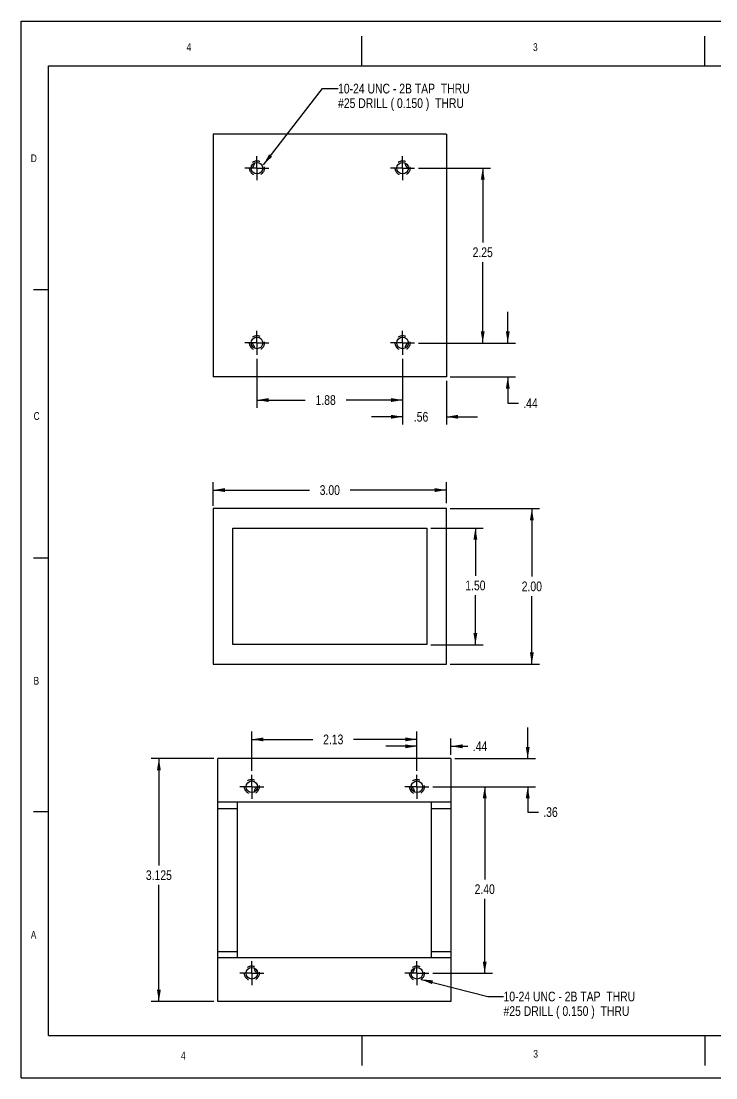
# Model space of a CAD drawing. Header units: inches. Extents: x 0 to 22, y 0 to 17.
# Drawn here: x 0 to 11.18, y 0 to 17 of the extents above; entities that cross this region are included whole.
import ezdxf

# ---------------------------------------------------------------- set-up
doc = ezdxf.new("R2010")
doc.units = ezdxf.units.IN
doc.header["$LTSCALE"] = 1.21
doc.header["$MEASUREMENT"] = 0
doc.linetypes.add('CENTER', pattern=[0.6, 0.375, -0.075, 0.075, -0.075])
doc.linetypes.add('HIDDEN', pattern=[0.2, 0.1, -0.1])
doc.layers.get('0').update_dxf_attribs({"linetype": 'CONTINUOUS'})
doc.layers.add('02___PRT_ALL_AXES', color=7, linetype='CONTINUOUS')
doc.styles.get("Standard").update_dxf_attribs({"font": 'txt', "width": 0.8})
doc.dimstyles.new('DIMSTYLE_1', dxfattribs={"dimtxt": 0.15625, "dimasz": 0.1875, "dimexe": 0.125, "dimexo": 0.0625, "dimgap": 0.078125, "dimtad": 0, "dimtih": 1, "dimtoh": 1, "dimlfac": 0.8, "dimzin": 4, "dimdsep": 46, "dimtxsty": 'STANDARD', "dimblk": '_FILLED', "dimblk1": '_FILLED', "dimblk2": '_FILLED', "dimcen": 0.09, "dimazin": 1, "dimtfac": 1, "dimtofl": 0, "dimtmove": 0, "dimatfit": 3, "dimldrblk": '_FILLED', "dimfxl": 1, "dimtolj": 1, "dimtzin": 4, "dimarcsym": 0})
doc.dimstyles.new('DIMSTYLE_3', dxfattribs={"dimtxt": 0.15625, "dimasz": 0.1875, "dimexe": 0.125, "dimexo": 0.0625, "dimgap": 0.078125, "dimtad": 0, "dimtih": 1, "dimtoh": 1, "dimdec": 3, "dimlfac": 0.8, "dimzin": 4, "dimdsep": 46, "dimtxsty": 'STANDARD', "dimblk": '_FILLED', "dimblk1": '_FILLED', "dimblk2": '_FILLED', "dimcen": 0.09, "dimazin": 1, "dimtfac": 1, "dimtofl": 0, "dimtmove": 0, "dimatfit": 3, "dimldrblk": '_FILLED', "dimfxl": 1, "dimtolj": 1, "dimtzin": 4, "dimarcsym": 0})
doc.dimstyles.get("Standard").update_dxf_attribs({"dimtxt": 0.15625, "dimasz": 0.1875, "dimexe": 0.125, "dimexo": 0.0625, "dimgap": 0.09, "dimtad": 0, "dimtih": 1, "dimtoh": 1, "dimzin": 4, "dimdsep": 46, "dimtxsty": 'STANDARD', "dimblk": '_FILLED', "dimblk1": '_FILLED', "dimblk2": '_FILLED', "dimcen": 0.09, "dimazin": 1, "dimtp": 0.01, "dimtm": 0.01, "dimtfac": 1, "dimtofl": 0, "dimtmove": 0, "dimatfit": 3, "dimldrblk": '_FILLED', "dimfxl": 1, "dimtolj": 1, "dimtzin": 4, "dimarcsym": 0})

# ---------------------------------------------------------------- blocks, each defined once
blk = doc.blocks.new('_FILLED')
at = {"color": 0, "linetype": 'BYBLOCK'}
blk.add_solid([(0, 0), (-1, 0.167), (-1, -0.167)], dxfattribs=at)
blk = doc.blocks.new('*D1')
at = {"color": 7, "linetype": 'CONTINUOUS'}
for p, q in [((6.903, 9.157), (8.341, 9.157)), ((8.216, 9.157), (8.216, 8.063)), ((8.216, 6.657), (8.216, 7.751)), ((6.903, 6.657), (8.341, 6.657))]:
    blk.add_line(p, q, dxfattribs=at)
at = {"color": 7, "linetype": 'CONTINUOUS', "xscale": 0.1875, "yscale": 0.1875, "zscale": 0.1875}
for p, rotation in [((8.216, 9.157), 90), ((8.216, 6.657), 270)]:
    blk.add_blockref('_FILLED', p, dxfattribs=dict(at, rotation=rotation))
at = {"color": 7, "linetype": 'CONTINUOUS', "insert": (8.216, 7.985), "char_height": 0.1562, "width": 0.5, "attachment_point": 2, "line_spacing_factor": 0.9}
blk.add_mtext('2.00', dxfattribs=at)
blk = doc.blocks.new('*D2')
at = {"color": 7, "linetype": 'CONTINUOUS'}
for p, q in [((6.591, 8.844), (7.433, 8.844)), ((7.308, 8.844), (7.308, 8.078)), ((7.308, 6.969), (7.308, 7.766)), ((6.591, 6.969), (7.433, 6.969))]:
    blk.add_line(p, q, dxfattribs=at)
at = {"color": 7, "linetype": 'CONTINUOUS', "xscale": 0.1875, "yscale": 0.1875, "zscale": 0.1875}
for p, rotation in [((7.308, 8.844), 90), ((7.308, 6.969), 270)]:
    blk.add_blockref('_FILLED', p, dxfattribs=dict(at, rotation=rotation))
at = {"color": 7, "linetype": 'CONTINUOUS', "insert": (7.308, 8), "char_height": 0.1562, "width": 0.5, "attachment_point": 2, "line_spacing_factor": 0.9}
blk.add_mtext('1.50', dxfattribs=at)
blk = doc.blocks.new('*D3')
at = {"color": 7, "linetype": 'CONTINUOUS'}
for p, q in [((3.091, 9.2), (3.091, 9.581)), ((6.841, 9.247), (6.841, 9.581)), ((3.091, 9.456), (4.637, 9.456)), ((6.841, 9.456), (5.294, 9.456))]:
    blk.add_line(p, q, dxfattribs=at)
at = {"color": 7, "linetype": 'CONTINUOUS', "xscale": 0.1875, "yscale": 0.1875, "zscale": 0.1875, "rotation": 180}
blk.add_blockref('_FILLED', (3.091, 9.456), dxfattribs=at)
at = {"color": 7, "linetype": 'CONTINUOUS', "xscale": 0.1875, "yscale": 0.1875, "zscale": 0.1875}
blk.add_blockref('_FILLED', (6.841, 9.456), dxfattribs=at)
at = {"color": 7, "linetype": 'CONTINUOUS', "insert": (4.966, 9.534), "char_height": 0.1562, "width": 0.5, "attachment_point": 2, "line_spacing_factor": 0.9}
blk.add_mtext('3.00', dxfattribs=at)
blk = doc.blocks.new('*D7')
at = {"color": 7, "linetype": 'CONTINUOUS'}
for p, q in [((6.393, 14.635), (7.551, 14.635)), ((7.426, 14.635), (7.426, 13.438)), ((7.426, 11.822), (7.426, 13.125)), ((6.393, 11.822), (7.551, 11.822))]:
    blk.add_line(p, q, dxfattribs=at)
at = {"color": 7, "linetype": 'CONTINUOUS', "xscale": 0.1875, "yscale": 0.1875, "zscale": 0.1875}
for p, rotation in [((7.426, 14.635), 90), ((7.426, 11.822), 270)]:
    blk.add_blockref('_FILLED', p, dxfattribs=dict(at, rotation=rotation))
at = {"color": 7, "linetype": 'CONTINUOUS', "insert": (7.426, 13.36), "char_height": 0.1562, "width": 0.5, "attachment_point": 2, "line_spacing_factor": 0.9}
blk.add_mtext('2.25', dxfattribs=at)
blk = doc.blocks.new('*D8')
at = {"color": 7, "linetype": 'CONTINUOUS'}
for p, q in [((3.794, 11.567), (3.794, 10.779)), ((6.137, 11.567), (6.137, 10.779)), ((3.794, 10.904), (4.571, 10.904)), ((6.137, 10.904), (5.227, 10.904))]:
    blk.add_line(p, q, dxfattribs=at)
at = {"color": 7, "linetype": 'CONTINUOUS', "xscale": 0.1875, "yscale": 0.1875, "zscale": 0.1875, "rotation": 180}
blk.add_blockref('_FILLED', (3.794, 10.904), dxfattribs=at)
at = {"color": 7, "linetype": 'CONTINUOUS', "xscale": 0.1875, "yscale": 0.1875, "zscale": 0.1875}
blk.add_blockref('_FILLED', (6.137, 10.904), dxfattribs=at)
at = {"color": 7, "linetype": 'CONTINUOUS', "insert": (4.899, 10.982), "char_height": 0.1562, "width": 0.5, "attachment_point": 2, "line_spacing_factor": 0.9}
blk.add_mtext('1.88', dxfattribs=at)
blk = doc.blocks.new('*D9')
at = {"color": 7, "linetype": 'CONTINUOUS'}
for p, q in [((6.137, 11.567), (6.137, 10.51)), ((6.841, 11.213), (6.841, 10.51)), ((6.137, 10.635), (5.637, 10.635)), ((6.841, 10.635), (7.341, 10.635))]:
    blk.add_line(p, q, dxfattribs=at)
at = {"color": 7, "linetype": 'CONTINUOUS', "xscale": 0.1875, "yscale": 0.1875, "zscale": 0.1875}
blk.add_blockref('_FILLED', (6.137, 10.635), dxfattribs=at)
at = {"color": 7, "linetype": 'CONTINUOUS', "xscale": 0.1875, "yscale": 0.1875, "zscale": 0.1875, "rotation": 180}
blk.add_blockref('_FILLED', (6.841, 10.635), dxfattribs=at)
at = {"color": 7, "linetype": 'CONTINUOUS', "insert": (6.434, 10.713), "char_height": 0.1562, "width": 0.375, "attachment_point": 2, "line_spacing_factor": 0.9}
blk.add_mtext('.56', dxfattribs=at)
blk = doc.blocks.new('*D10')
at = {"color": 7, "linetype": 'CONTINUOUS'}
for p, q in [((7.829, 11.822), (7.829, 12.322)), ((6.393, 11.822), (7.954, 11.822)), ((6.903, 11.276), (7.954, 11.276)), ((7.829, 11.276), (7.829, 10.853)), ((7.829, 10.853), (8.001, 10.853))]:
    blk.add_line(p, q, dxfattribs=at)
at = {"color": 7, "linetype": 'CONTINUOUS', "xscale": 0.1875, "yscale": 0.1875, "zscale": 0.1875}
for p, rotation in [((7.829, 11.822), 270), ((7.829, 11.276), 90)]:
    blk.add_blockref('_FILLED', p, dxfattribs=dict(at, rotation=rotation))
at = {"color": 7, "linetype": 'CONTINUOUS', "insert": (8.079, 10.931), "char_height": 0.1562, "width": 0.375, "attachment_point": 1, "line_spacing_factor": 0.9}
blk.add_mtext('.44', dxfattribs=at)
blk = doc.blocks.new('*D11')
at = {"color": 7, "linetype": 'CONTINUOUS'}
for p, q in [((6.623, 4.683), (7.583, 4.683)), ((7.458, 4.683), (7.458, 3.192)), ((7.458, 1.683), (7.458, 2.88)), ((6.623, 1.683), (7.583, 1.683))]:
    blk.add_line(p, q, dxfattribs=at)
at = {"color": 7, "linetype": 'CONTINUOUS', "xscale": 0.1875, "yscale": 0.1875, "zscale": 0.1875}
for p, rotation in [((7.458, 4.683), 90), ((7.458, 1.683), 270)]:
    blk.add_blockref('_FILLED', p, dxfattribs=dict(at, rotation=rotation))
at = {"color": 7, "linetype": 'CONTINUOUS', "insert": (7.458, 3.114), "char_height": 0.1562, "width": 0.5, "attachment_point": 2, "line_spacing_factor": 0.9}
blk.add_mtext('2.40', dxfattribs=at)
blk = doc.blocks.new('*D12')
at = {"color": 7, "linetype": 'CONTINUOUS'}
for p, q in [((3.711, 4.939), (3.711, 5.57)), ((3.711, 5.445), (4.693, 5.445)), ((6.367, 5.445), (5.349, 5.445)), ((6.367, 4.939), (6.367, 5.57))]:
    blk.add_line(p, q, dxfattribs=at)
at = {"color": 7, "linetype": 'CONTINUOUS', "xscale": 0.1875, "yscale": 0.1875, "zscale": 0.1875, "rotation": 180}
blk.add_blockref('_FILLED', (3.711, 5.445), dxfattribs=at)
at = {"color": 7, "linetype": 'CONTINUOUS', "xscale": 0.1875, "yscale": 0.1875, "zscale": 0.1875}
blk.add_blockref('_FILLED', (6.367, 5.445), dxfattribs=at)
at = {"color": 7, "linetype": 'CONTINUOUS', "insert": (5.021, 5.523), "char_height": 0.1562, "width": 0.5, "attachment_point": 2, "line_spacing_factor": 0.9}
blk.add_mtext('2.13', dxfattribs=at)
blk = doc.blocks.new('*D13')
at = {"color": 7, "linetype": 'CONTINUOUS'}
for p, q in [((6.367, 4.939), (6.367, 5.459)), ((6.914, 5.198), (6.914, 5.459)), ((6.367, 5.334), (5.867, 5.334)), ((6.914, 5.334), (7.189, 5.334))]:
    blk.add_line(p, q, dxfattribs=at)
at = {"color": 7, "linetype": 'CONTINUOUS', "xscale": 0.1875, "yscale": 0.1875, "zscale": 0.1875}
blk.add_blockref('_FILLED', (6.367, 5.334), dxfattribs=at)
at = {"color": 7, "linetype": 'CONTINUOUS', "xscale": 0.1875, "yscale": 0.1875, "zscale": 0.1875, "rotation": 180}
blk.add_blockref('_FILLED', (6.914, 5.334), dxfattribs=at)
at = {"color": 7, "linetype": 'CONTINUOUS', "insert": (7.267, 5.413), "char_height": 0.1562, "width": 0.375, "attachment_point": 1, "line_spacing_factor": 0.9}
blk.add_mtext('.44', dxfattribs=at)
blk = doc.blocks.new('*D14')
at = {"color": 7, "linetype": 'CONTINUOUS'}
for p, q in [((8.15, 5.136), (8.15, 5.636)), ((6.977, 5.136), (8.275, 5.136)), ((6.623, 4.683), (8.275, 4.683)), ((8.15, 4.683), (8.15, 4.276)), ((8.15, 4.276), (8.322, 4.276))]:
    blk.add_line(p, q, dxfattribs=at)
at = {"color": 7, "linetype": 'CONTINUOUS', "xscale": 0.1875, "yscale": 0.1875, "zscale": 0.1875}
for p, rotation in [((8.15, 5.136), 270), ((8.15, 4.683), 90)]:
    blk.add_blockref('_FILLED', p, dxfattribs=dict(at, rotation=rotation))
at = {"color": 7, "linetype": 'CONTINUOUS', "insert": (8.4, 4.354), "char_height": 0.1562, "width": 0.375, "attachment_point": 1, "line_spacing_factor": 0.9}
blk.add_mtext('.36', dxfattribs=at)
blk = doc.blocks.new('*D16')
at = {"color": 7, "linetype": 'CONTINUOUS'}
for p, q in [((3.102, 5.136), (2.091, 5.136)), ((2.216, 5.136), (2.216, 3.417)), ((2.216, 1.23), (2.216, 3.105)), ((3.102, 1.23), (2.091, 1.23))]:
    blk.add_line(p, q, dxfattribs=at)
at = {"color": 7, "linetype": 'CONTINUOUS', "xscale": 0.1875, "yscale": 0.1875, "zscale": 0.1875}
for p, rotation in [((2.216, 5.136), 90), ((2.216, 1.23), 270)]:
    blk.add_blockref('_FILLED', p, dxfattribs=dict(at, rotation=rotation))
at = {"color": 7, "linetype": 'CONTINUOUS', "insert": (2.216, 3.339), "char_height": 0.1562, "width": 0.625, "attachment_point": 2, "line_spacing_factor": 0.9}
blk.add_mtext('3.125', dxfattribs=at)

msp = doc.modelspace()

# ---------------------------------------------------------------- linework, layer by layer
at = {"color": 7, "linetype": 'CONTINUOUS'}
for p, q in [((0, 0), (0, 17)), ((0, 17), (22, 17)), ((5.48, 16.28), (5.48, 16.76)), ((11, 16.28), (11, 16.76)), ((0.44, 0.68), (0.44, 16.28)), ((0.44, 16.28), (21.56, 16.28)), ((3.0906, 15.1818), (3.0906, 11.2756)), ((6.8406, 15.1818), (3.0906, 15.1818)), ((6.8406, 15.1818), (6.8406, 11.2756)), ((0.44, 12.68), (0.2, 12.68)), ((6.8406, 11.2756), (3.0906, 11.2756)), ((3.0906, 9.157), (3.0906, 6.657)), ((6.8406, 9.157), (3.0906, 9.157)), ((6.8406, 6.657), (6.8406, 9.157)), ((3.4031, 6.9695), (3.4031, 8.8445)), ((3.4031, 8.8445), (6.5281, 8.8445)), ((6.5281, 8.8445), (6.5281, 6.9695)), ((0.44, 8.36), (0.2, 8.36)), ((6.5281, 6.9695), (3.4031, 6.9695)), ((3.0906, 6.657), (6.8406, 6.657)), ((3.1643, 1.2297), (3.1643, 5.136)), ((6.9143, 5.136), (3.1643, 5.136)), ((6.9143, 5.136), (6.9143, 1.2297)), ((6.9143, 4.4329), (3.1643, 4.4329)), ((3.4768, 4.4329), (3.4768, 1.9329)), ((6.6018, 1.9329), (6.6018, 4.4329)), ((0.44, 4.28), (0.2, 4.28)), ((3.1643, 4.3329), (3.4768, 4.3329)), ((6.6018, 4.3329), (6.9143, 4.3329)), ((3.1643, 2.0329), (3.4768, 2.0329)), ((6.9143, 1.9329), (3.1643, 1.9329)), ((6.6018, 2.0329), (6.9143, 2.0329)), ((6.9143, 1.2297), (3.1643, 1.2297)), ((0.44, 0.68), (21.56, 0.68)), ((5.48, 0.68), (5.48, 0.2)), ((11, 0.68), (11, 0.2)), ((0, 0), (22, 0))]:
    msp.add_line(p, q, dxfattribs=at)
at = {"layer": '02___PRT_ALL_AXES', "color": 7, "linetype": 'CENTER'}
for p, q in [((3.7937, 14.6349), (3.7937, 14.8284)), ((6.1374, 14.6349), (6.1374, 14.8284)), ((3.7937, 14.6349), (3.6002, 14.6349)), ((3.7937, 14.6349), (3.7937, 14.4415)), ((3.7937, 14.6349), (3.9871, 14.6349)), ((6.1374, 14.6349), (5.944, 14.6349)), ((6.1374, 14.6349), (6.1374, 14.4415)), ((6.1374, 14.6349), (6.3309, 14.6349)), ((3.7937, 11.8224), (3.7937, 12.0159)), ((6.1374, 11.8224), (6.1374, 12.0159)), ((3.7937, 11.8224), (3.6002, 11.8224)), ((3.7937, 11.8224), (3.9871, 11.8224)), ((3.7937, 11.8224), (3.7937, 11.629)), ((6.1374, 11.8224), (5.944, 11.8224)), ((6.1374, 11.8224), (6.3309, 11.8224)), ((6.1374, 11.8224), (6.1374, 11.629)), ((3.7112, 4.6829), (3.7112, 4.8763)), ((6.3674, 4.6829), (6.3674, 4.8763)), ((3.7112, 4.6829), (3.5177, 4.6829)), ((3.7112, 4.6829), (3.7112, 4.4894)), ((3.7112, 4.6829), (3.9046, 4.6829)), ((6.3674, 4.6829), (6.174, 4.6829)), ((6.3674, 4.6829), (6.3674, 4.4894)), ((6.3674, 4.6829), (6.5608, 4.6829)), ((3.7112, 1.6829), (3.7112, 1.8763)), ((6.3674, 1.6829), (6.3674, 1.8763)), ((3.7112, 1.6829), (3.5177, 1.6829)), ((3.7112, 1.6829), (3.9046, 1.6829)), ((3.7112, 1.6829), (3.7112, 1.4894)), ((6.3674, 1.6829), (6.174, 1.6829)), ((6.3674, 1.6829), (6.5608, 1.6829)), ((6.3674, 1.6829), (6.3674, 1.4894))]:
    msp.add_line(p, q, dxfattribs=at)
at = {"layer": '02___PRT_ALL_AXES', "color": 8, "linetype": 'HIDDEN'}
for centre in [(3.7937, 14.6349), (6.1374, 14.6349), (3.7937, 11.8224), (6.1374, 11.8224), (3.7112, 4.6829), (6.3674, 4.6829), (3.7112, 1.6829), (6.3674, 1.6829)]:
    msp.add_circle(centre, 0.1187, dxfattribs=at)
at = {"layer": '02___PRT_ALL_AXES', "color": 7, "linetype": 'CONTINUOUS'}
for centre in [(3.7937, 14.6349), (6.1374, 14.6349), (3.7937, 11.8224), (6.1374, 11.8224), (3.7112, 4.6829), (6.3674, 4.6829), (3.7112, 1.6829), (6.3674, 1.6829)]:
    msp.add_circle(centre, 0.0934, dxfattribs=at)
at = {"layer": '02___PRT_ALL_AXES', "color": 8, "linetype": 'HIDDEN'}
for centre, start, end in [((3.6374, 14.7287), 302.42165, 355.57331), ((6.2937, 14.7287), 184.42669, 237.57835), ((3.6374, 11.7287), 4.42669, 57.57835), ((6.2937, 11.7287), 122.42165, 175.57331), ((3.8674, 4.5891), 122.42165, 175.57331), ((6.2112, 4.5891), 4.42669, 57.57835), ((3.8674, 1.7766), 184.42669, 237.57835), ((6.2112, 1.7766), 302.42165, 355.57331)]:
    msp.add_arc(centre, 0.1187, start, end, dxfattribs=at)
at = {"layer": '02___PRT_ALL_AXES', "color": 7, "linetype": 'CONTINUOUS'}
for centre, start, end in [((3.6374, 14.7287), 318.00012, 340.09542), ((6.2937, 14.7287), 199.90458, 221.99988), ((3.6374, 11.7287), 19.90458, 41.99988), ((6.2937, 11.7287), 138.00012, 160.09542), ((3.8674, 4.5891), 138.00012, 160.09542), ((6.2112, 4.5891), 19.90458, 41.99988), ((3.8674, 1.7766), 199.90458, 221.99988), ((6.2112, 1.7766), 318.00012, 340.09542)]:
    msp.add_arc(centre, 0.0934, start, end, dxfattribs=at)

# ---------------------------------------------------------------- texts
at = {"color": 7, "linetype": 'CONTINUOUS', "attachment_point": 1, "line_spacing_factor": 0.9}
for s, insert, char_height, width in [('4', (2.6624, 16.6446), 0.125, 0.1), ('3', (8.2352, 16.6446), 0.125, 0.1), ('10-24 UNC - 2B TAP  THRU \\P#25 DRILL ( 0.150 )  THRU ', (5.0984, 15.9929), 0.15625, 3.25), ('D', (0.1555, 14.8566), 0.125, 0.1), ('C', (0.2005, 10.7091), 0.125, 0.1), ('B', (0.2, 6.4509), 0.125, 0.1), ('A', (0.1555, 2.3642), 0.125, 0.1), ('10-24 UNC - 2B TAP  THRU \\P#25 DRILL ( 0.150 )  THRU ', (7.7606, 1.3871), 0.15625, 3.25), ('4', (2.5712, 0.4197), 0.125, 0.1), ('3', (8.24, 0.449), 0.125, 0.1)]:
    msp.add_mtext(s, dxfattribs=dict(at, insert=insert, char_height=char_height, width=width))

# ---------------------------------------------------------------- dimensions: what is measured, and where the dimension line sits
at = {"color": 7, "linetype": 'CONTINUOUS'}
for base, p1, p2, angle, dimstyle, picture, middle in [((7.4262, 14.6349), (6.3309, 11.8224), (6.3309, 14.6349), 90, 'DIMSTYLE_1', '*D7', (7.4301, 13.2816)), ((7.8288, 11.2756), (6.3309, 11.8224), (6.8406, 11.2756), 270, 'DIMSTYLE_1', '*D10', (8.2819, 10.8531)), ((8.216, 9.157), (6.8406, 6.657), (6.8406, 9.157), 90, 'DIMSTYLE_1', '*D1', (8.216, 7.907)), ((7.3078, 6.9695), (6.5281, 8.8445), (6.5281, 6.9695), 270, 'DIMSTYLE_1', '*D2', (7.3235, 7.9218)), ((8.1498, 5.136), (6.5608, 4.6829), (6.9143, 5.136), 90, 'DIMSTYLE_1', '*D14', (8.599, 4.2759)), ((6.3674, 5.3345), (6.9143, 5.136), (6.3674, 4.8763), 180, 'DIMSTYLE_1', '*D13', (7.4699, 5.3345)), ((2.2156, 1.2297), (3.1643, 5.136), (3.1643, 1.2297), 270, 'DIMSTYLE_3', '*D16', (2.2195, 3.2608)), ((7.4582, 1.6829), (6.5608, 4.6829), (6.5608, 1.6829), 270, 'DIMSTYLE_1', '*D11', (7.4582, 3.0359))]:
    dim = msp.add_linear_dim(base=base, p1=p1, p2=p2, angle=angle, dimstyle=dimstyle, dxfattribs=at)
    dim.commit()
    dim.dimension.update_dxf_attribs({"geometry": picture, "text_midpoint": middle, "dimtype": 160})
for base, p1, p2, picture, middle in [((6.1374, 10.9041), (3.7937, 11.629), (6.1374, 11.629), '*D8', (4.9182, 10.9041)), ((6.8406, 10.635), (6.1374, 11.629), (6.8406, 11.2756), '*D9', (6.4458, 10.635)), ((6.8406, 9.4556), (3.0906, 9.1377), (6.8406, 9.1849), '*D3', (4.9656, 9.4556)), ((6.3674078516, 5.4453250824), (3.7111578516, 4.8763005371), (6.3674078516, 4.8763005371), '*D12', (5.0246127167, 5.4453250427))]:
    dim = msp.add_linear_dim(base=base, p1=p1, p2=p2, dimstyle='DIMSTYLE_1', dxfattribs=at)
    dim.commit()
    dim.dimension.update_dxf_attribs({"geometry": picture, "text_midpoint": middle, "dimtype": 160})

# ---------------------------------------------------------------- leaders
for points in [[(3.8988, 14.6901), (4.8484, 15.9148), (5.0984, 15.9148)], [(6.4349, 1.5851), (7.5106, 1.3089), (7.7606, 1.3089)]]:
    msp.add_leader(points, dimstyle='STANDARD', override={"dimtad": 0}, dxfattribs=at)

doc.saveas('drawing.dxf')
